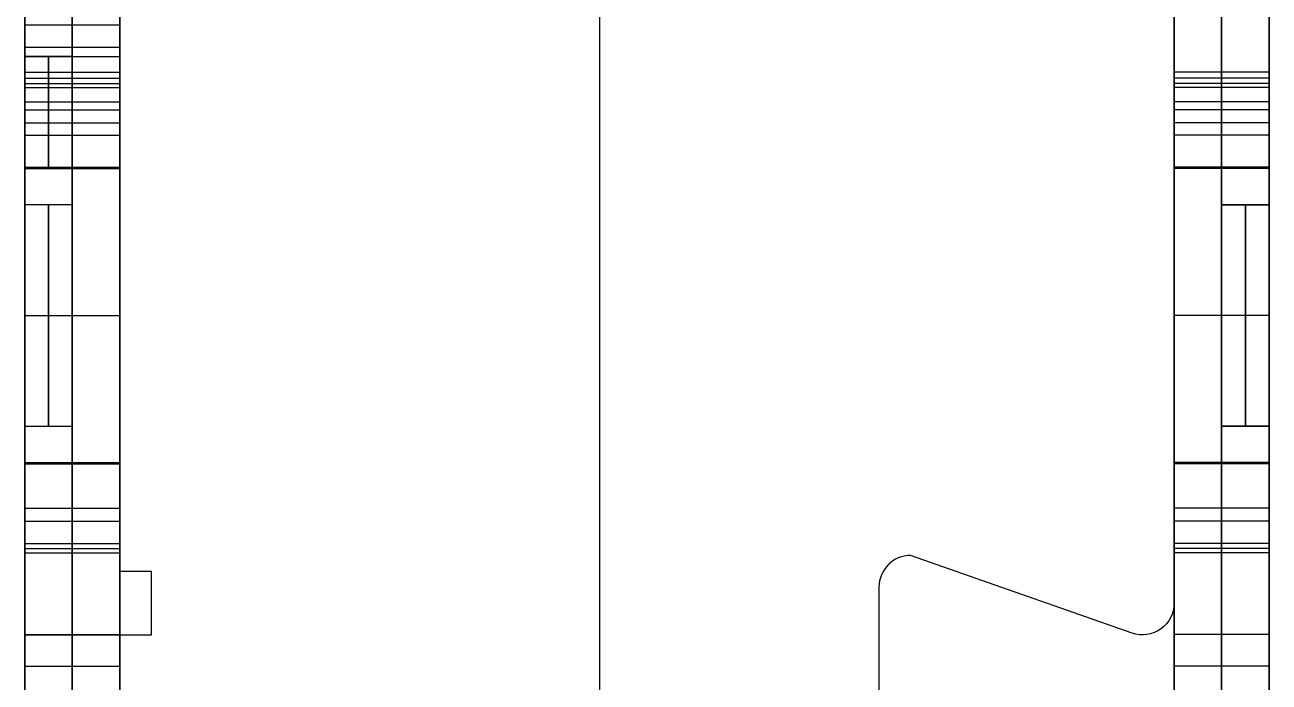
# Model space of a CAD drawing. Extents: x 6886 to 7154, y -44440 to -39703.
# Drawn here: x 6886.5 to 7122.5, y -41346.1 to -41221.5 of the extents above; entities that cross this region are included whole.
import ezdxf

# ---------------------------------------------------------------- set-up
doc = ezdxf.new("R2010")
doc.units = 0
doc.layers.add('ENDS', color=40, linetype='CONTINUOUS')

# ---------------------------------------------------------------- blocks, each defined once
blk = doc.blocks.new('SKYLARK200_END-S-1')
at = {"layer": 'ENDS'}
for p, q in [((-268, 3266.28, 170), (-268, 3218, 186.9)), ((-259, 3266.28, 170), (-259, 3218, 186.9)), ((-250, 3266.28, 170), (-250, 3218, 186.9)), ((-159, 3267.9, 264), (-159, 2667.99, 264)), ((-159, 3267.9, 282), (-159, 2667.99, 282)), ((-50, 2668, 141), (-50, 3268, 141)), ((-32, 2668, 141), (-32, 3268, 141)), ((-250, 3114.39, 282), (-250, 3249.94, 282)), ((-250, 3114.39, 264), (-250, 3249.94, 264)), ((-250, 3114.39, 273), (-250, 3249.94, 273)), ((-50, 3249.96, 282), (-50, 3108.37, 282)), ((-50, 3249.96, 264), (-50, 3108.37, 264)), ((-50, 3249.96, 273), (-50, 3108.37, 273)), ((-268, 3218, 186.9), (-250, 3218, 186.9)), ((-268, 3213.76, 185.14), (-250, 3213.76, 185.14)), ((-268, 3213.76, 98.66), (-250, 3213.76, 98.66)), ((-268, 3212, 180.9), (-250, 3212, 180.9)), ((-268, 3212, 180.9), (-268, 3212, 162.9)), ((-268, 3212, 102.9), (-250, 3212, 102.9)), ((-268, 3212, 162.9), (-259, 3212, 162.9)), ((-259, 3212, 120.9), (-268, 3212, 120.9)), ((-268, 3212, 120.9), (-268, 3212, 102.9)), ((-259, 3212, 120.9), (-259, 3212, 162.9)), ((-259, 3212, 180.9), (-259, 3212, 102.9)), ((-259, 3212, 141.9), (-250, 3212, 141.9)), ((-259, 3212, 141.9), (-259, 3191, 141.9)), ((-250, 3212, 180.9), (-250, 3212, 102.9)), ((-250, 2724, 141), (-250, 3212, 141)), ((-268, 3209.06, 286), (-250, 3209.06, 286)), ((-268, 3209.06, -4), (-250, 3209.06, -4)), ((-268, 3207.9, 232), (-250, 3207.9, 232)), ((-268, 3207.9, 232), (-268, 3191, 280.28)), ((-268, 3191, 1.72), (-268, 3207.9, 50)), ((-268, 3207.9, 50), (-250, 3207.9, 50)), ((-259, 3207.9, 232), (-259, 3191, 280.28)), ((-259, 3191, 1.72), (-259, 3207.9, 50)), ((-250, 3207.9, 232), (-250, 3191, 280.28)), ((-250, 3191, 1.72), (-250, 3207.9, 50)), ((-32, 3209.06, -4), (-50, 3209.06, -4)), ((-32, 3209.06, 286), (-50, 3209.06, 286)), ((-32, 3207.9, 50), (-50, 3207.9, 50)), ((-50, 3207.9, 50), (-50, 3191, 1.72)), ((-32, 3207.9, 232), (-50, 3207.9, 232)), ((-50, 3191, 280.28), (-50, 3207.9, 232)), ((-41, 3207.9, 50), (-41, 3191, 1.72)), ((-41, 3191, 280.28), (-41, 3207.9, 232)), ((-32, 3207.9, 50), (-32, 3191, 1.72)), ((-32, 3191, 280.28), (-32, 3207.9, 232)), ((-268, 3206.87, 283.1), (-250, 3206.87, 283.1)), ((-268, 3206.87, -1.1), (-250, 3206.87, -1.1)), ((-268, 3206.14, 227.76), (-250, 3206.14, 227.76)), ((-268, 3206.14, 54.24), (-250, 3206.14, 54.24)), ((-32, 3206.87, -1.1), (-50, 3206.87, -1.1)), ((-32, 3206.87, 283.1), (-50, 3206.87, 283.1)), ((-32, 3206.14, 54.24), (-50, 3206.14, 54.24)), ((-32, 3206.14, 227.76), (-50, 3206.14, 227.76)), ((-268, 3190.75, 282), (-268, 3203.4, 282)), ((-268, 3203.4, 282), (-250, 3203.4, 282)), ((-268, 3203.4, 0), (-250, 3203.4, 0)), ((-268, 3203.4, 0), (-268, 3190.75, 0)), ((-259, 3190.75, 282), (-259, 3203.4, 282)), ((-259, 3203.4, 0), (-259, 3190.75, 0)), ((-250, 3190.75, 282), (-250, 3203.4, 282)), ((-250, 3203.4, 0), (-250, 3190.75, 0)), ((-32, 3203.4, 0), (-50, 3203.4, 0)), ((-50, 3190.75, 0), (-50, 3203.4, 0)), ((-32, 3203.4, 282), (-50, 3203.4, 282)), ((-50, 3203.4, 282), (-50, 3190.75, 282)), ((-41, 3190.75, 0), (-41, 3203.4, 0)), ((-41, 3203.4, 282), (-41, 3190.75, 282)), ((-32, 3190.75, 0), (-32, 3203.4, 0)), ((-32, 3203.4, 282), (-32, 3190.75, 282)), ((-268, 3201.9, 226), (-250, 3201.9, 226)), ((-268, 3201.9, 56), (-250, 3201.9, 56)), ((-268, 3201.9, 56), (-268, 3183.9, 56)), ((-268, 3183.9, 226), (-268, 3201.9, 226)), ((-259, 3123.9, 226), (-259, 3201.9, 226)), ((-259, 3201.9, 56), (-259, 3123.9, 56)), ((-259, 3201.5, 160.09), (-259, 3201.5, 123.71)), ((-250, 3123.9, 226), (-250, 3201.9, 226)), ((-250, 3201.9, 56), (-250, 3123.9, 56)), ((-32, 3201.9, 56), (-50, 3201.9, 56)), ((-50, 3123.9, 56), (-50, 3201.9, 56)), ((-32, 3201.9, 226), (-50, 3201.9, 226)), ((-50, 3201.9, 226), (-50, 3123.9, 226)), ((-41, 3201.9, 226), (-41, 3183.9, 226)), ((-41, 3183.9, 56), (-41, 3201.9, 56)), ((-32, 3201.9, 226), (-32, 3183.9, 226)), ((-32, 3183.9, 56), (-32, 3201.9, 56)), ((-268, 3199.45, 256.14), (-250, 3199.45, 256.14)), ((-268, 3199.45, 25.86), (-250, 3199.45, 25.86)), ((-32, 3199.45, 25.86), (-50, 3199.45, 25.86)), ((-32, 3199.45, 256.14), (-50, 3199.45, 256.14)), ((-268, 3197.08, 282), (-250, 3197.08, 282)), ((-268, 3197.08, 0), (-250, 3197.08, 0)), ((-32, 3197.08, 0), (-50, 3197.08, 0)), ((-32, 3197.08, 282), (-50, 3197.08, 282)), ((-268, 2744.98, 141), (-268, 3191.02, 141)), ((-268, 3191, 280.28), (-250, 3191, 280.28)), ((-268, 3191, 1.72), (-250, 3191, 1.72)), ((-268, 3191, 141.9), (-259, 3191, 141.9)), ((-268, 3190.81, 281.13), (-250, 3190.81, 281.13)), ((-268, 3190.81, 0.87), (-250, 3190.81, 0.87)), ((-268, 3190.75, 282), (-250, 3190.75, 282)), ((-268, 3190.75, 0), (-250, 3190.75, 0)), ((-32, 3191, 1.72), (-50, 3191, 1.72)), ((-32, 3191, 280.28), (-50, 3191, 280.28)), ((-32, 3190.81, 0.87), (-50, 3190.81, 0.87)), ((-32, 3190.81, 281.13), (-50, 3190.81, 281.13)), ((-32, 3190.75, 0), (-50, 3190.75, 0)), ((-32, 3190.75, 282), (-50, 3190.75, 282)), ((-259, 3183.9, 56), (-268, 3183.9, 56)), ((-259, 3183.9, 226), (-268, 3183.9, 226)), ((-259, 3141.9, 56), (-259, 3183.9, 56)), ((-259, 3183.9, 226), (-259, 3141.9, 226)), ((-41, 3183.9, 226), (-32, 3183.9, 226)), ((-41, 3141.9, 226), (-41, 3183.9, 226)), ((-32, 3183.9, 56), (-41, 3183.9, 56)), ((-41, 3183.9, 56), (-41, 3141.9, 56)), ((-250, 3182.17, 282), (-250, 3182.17, 264)), ((-259, 3144.71, 66.5), (-259, 3181.09, 66.5)), ((-259, 3144.71, 215.5), (-259, 3181.09, 215.5)), ((-50, 3179.16, 282), (-50, 3179.16, 264)), ((-41, 3144.71, 215.5), (-41, 3181.09, 215.5)), ((-41, 3181.09, 66.5), (-41, 3144.71, 66.5)), ((-268, 3162.9, 77), (-259, 3162.9, 77)), ((-268, 3162.9, 205), (-259, 3162.9, 205)), ((-259, 3162.9, 226), (-250, 3162.9, 226)), ((-259, 3162.9, 56), (-259, 3162.9, 77)), ((-259, 3162.9, 56), (-250, 3162.9, 56)), ((-259, 3162.9, 226), (-259, 3162.9, 205)), ((-41, 3162.9, 226), (-50, 3162.9, 226)), ((-41, 3162.9, 56), (-50, 3162.9, 56)), ((-32, 3162.9, 205), (-41, 3162.9, 205)), ((-41, 3162.9, 226), (-41, 3162.9, 205)), ((-32, 3162.9, 77), (-41, 3162.9, 77)), ((-41, 3162.9, 56), (-41, 3162.9, 77)), ((-268, 3123.9, 226), (-268, 3141.9, 226)), ((-268, 3141.9, 56), (-259, 3141.9, 56)), ((-268, 3141.9, 56), (-268, 3123.9, 56)), ((-268, 3141.9, 226), (-259, 3141.9, 226)), ((-32, 3141.9, 226), (-41, 3141.9, 226)), ((-41, 3141.9, 56), (-32, 3141.9, 56)), ((-41, 3141.9, 226), (-41, 3123.9, 226)), ((-41, 3123.9, 56), (-41, 3141.9, 56)), ((-32, 3123.9, 56), (-32, 3141.9, 56)), ((-32, 3141.9, 226), (-32, 3123.9, 226)), ((-268, 3135.05, 0), (-268, 2995.85, 0)), ((-268, 3135.05, 0), (-250, 3135.05, 0)), ((-268, 3102.45, 282), (-268, 3135.05, 282)), ((-268, 3135.05, 282), (-250, 3135.05, 282)), ((-268, 3134.99, 281.13), (-250, 3134.99, 281.13)), ((-268, 3134.99, 0.87), (-250, 3134.99, 0.87)), ((-268, 3134.8, 280.28), (-250, 3134.8, 280.28)), ((-268, 3134.8, 280.28), (-268, 3117.9, 232)), ((-268, 3117.9, 50), (-268, 3134.8, 1.72)), ((-268, 3134.8, 1.72), (-250, 3134.8, 1.72)), ((-259, 3135.05, 0), (-259, 2995.85, 0)), ((-259, 3102.45, 282), (-259, 3135.05, 282)), ((-259, 3134.8, 280.28), (-259, 3117.9, 232)), ((-259, 3117.9, 50), (-259, 3134.8, 1.72)), ((-250, 3135.05, 0), (-250, 2995.85, 0)), ((-250, 3102.45, 282), (-250, 3135.05, 282)), ((-250, 3134.8, 280.28), (-250, 3117.9, 232)), ((-250, 3117.9, 50), (-250, 3134.8, 1.72)), ((-32, 3135.05, 0), (-50, 3135.05, 0)), ((-50, 3102.45, 0), (-50, 3135.05, 0)), ((-32, 3135.05, 282), (-50, 3135.05, 282)), ((-50, 3135.05, 282), (-50, 3102.45, 282)), ((-32, 3134.99, 0.87), (-50, 3134.99, 0.87)), ((-32, 3134.99, 281.13), (-50, 3134.99, 281.13)), ((-32, 3134.8, 1.72), (-50, 3134.8, 1.72)), ((-50, 3134.8, 1.72), (-50, 3117.9, 50)), ((-32, 3134.8, 280.28), (-50, 3134.8, 280.28)), ((-50, 3117.9, 232), (-50, 3134.8, 280.28)), ((-41, 3102.45, 0), (-41, 3135.05, 0)), ((-41, 3135.05, 282), (-41, 3102.45, 282)), ((-41, 3134.8, 1.72), (-41, 3117.9, 50)), ((-41, 3117.9, 232), (-41, 3134.8, 280.28)), ((-32, 3102.45, 0), (-32, 3135.05, 0)), ((-32, 3135.05, 282), (-32, 3102.45, 282)), ((-32, 3134.8, 1.72), (-32, 3117.9, 50)), ((-32, 3117.9, 232), (-32, 3134.8, 280.28)), ((-268, 3126.35, 256.14), (-250, 3126.35, 256.14)), ((-268, 3126.35, 25.86), (-250, 3126.35, 25.86)), ((-32, 3126.35, 25.86), (-50, 3126.35, 25.86)), ((-32, 3126.35, 256.14), (-50, 3126.35, 256.14)), ((-268, 3123.9, 226), (-250, 3123.9, 226)), ((-268, 3123.9, 56), (-250, 3123.9, 56)), ((-32, 3123.9, 56), (-50, 3123.9, 56)), ((-32, 3123.9, 226), (-50, 3123.9, 226)), ((-268, 3119.66, 227.76), (-250, 3119.66, 227.76)), ((-268, 3119.66, 54.24), (-250, 3119.66, 54.24)), ((-268, 3118.75, 282), (-250, 3118.75, 282)), ((-268, 3117.9, 232), (-250, 3117.9, 232)), ((-268, 3117.9, 50), (-250, 3117.9, 50)), ((-32, 3119.66, 54.24), (-50, 3119.66, 54.24)), ((-32, 3119.66, 227.76), (-50, 3119.66, 227.76)), ((-32, 3118.75, 0), (-50, 3118.75, 0)), ((-32, 3118.75, 282), (-50, 3118.75, 282)), ((-32, 3117.9, 50), (-50, 3117.9, 50)), ((-32, 3117.9, 232), (-50, 3117.9, 232)), ((-104.24, 3115.65, 282), (-104.24, 3115.65, 264)), ((-57.98, 3102.7, 282), (-100, 3117.41, 282)), ((-100, 3117.41, 282), (-100, 3117.41, 264)), ((-57.98, 3102.7, 264), (-100, 3117.41, 264)), ((-57.98, 3102.7, 273), (-100, 3117.41, 273)), ((-244, 3114.39, 282), (-250, 3114.39, 282)), ((-250, 3114.39, 282), (-250, 3114.39, 264)), ((-244, 3114.39, 264), (-250, 3114.39, 264)), ((-244, 3114.39, 273), (-250, 3114.39, 273)), ((-247, 3114.39, 282), (-247, 3114.39, 264)), ((-244, 3102.39, 282), (-244, 3114.39, 282)), ((-244, 3114.39, 282), (-244, 3114.39, 264)), ((-244, 3102.39, 264), (-244, 3114.39, 264)), ((-244, 3102.39, 273), (-244, 3114.39, 273)), ((-106, 3111.41, 282), (-106, 3111.41, 264)), ((-106, 3111.41, 282), (-106, 3093.41, 282)), ((-106, 3111.41, 264), (-106, 3033.41, 264)), ((-106, 3111.41, 273), (-106, 3033.41, 273)), ((-244, 3108.39, 282), (-244, 3108.39, 264)), ((-78.99, 3110.06, 282), (-78.99, 3110.06, 264)), ((-50, 3108.37, 282), (-50, 3108.37, 264)), ((-52.53, 3103.47, 282), (-52.53, 3103.47, 264)), ((-268, 3090.45, 258), (-268, 3102.45, 258)), ((-268, 3102.45, 258), (-250, 3102.45, 258)), ((-268, 3102.45, 258), (-268, 3102.45, 282)), ((-268, 3102.45, 282), (-250, 3102.45, 282)), ((-268, 3102.45, 270), (-250, 3102.45, 270)), ((-268, 3042.39, 282), (-268, 3102.39, 282)), ((-268, 3102.39, 282), (-268, 3102.39, 264)), ((-268, 3042.39, 264), (-268, 3102.39, 264)), ((-268, 3102.39, 282), (-244, 3102.39, 282)), ((-268, 3102.39, 264), (-244, 3102.39, 264)), ((-268, 3042.39, 273), (-268, 3102.39, 273)), ((-268, 3102.39, 273), (-244, 3102.39, 273)), ((-259, 3090.45, 258), (-259, 3102.45, 258)), ((-259, 3102.45, 258), (-259, 3102.45, 282)), ((-256, 3102.39, 282), (-256, 3102.39, 264)), ((-250, 3090.45, 258), (-250, 3102.45, 258)), ((-250, 3102.45, 258), (-250, 3102.45, 282)), ((-244, 3102.39, 282), (-244, 3102.39, 264)), ((-57.98, 3102.7, 282), (-57.98, 3102.7, 264)), ((-32, 3102.45, 24), (-50, 3102.45, 24)), ((-50, 3090.45, 24), (-50, 3102.45, 24)), ((-32, 3102.45, 0), (-50, 3102.45, 0)), ((-50, 3102.45, 24), (-50, 3102.45, 0)), ((-32, 3102.45, 282), (-50, 3102.45, 282)), ((-32, 3102.45, 258), (-50, 3102.45, 258)), ((-50, 3102.45, 282), (-50, 3102.45, 258)), ((-50, 3102.45, 258), (-50, 3090.45, 258)), ((-32, 3102.45, 12), (-50, 3102.45, 12)), ((-32, 3102.45, 270), (-50, 3102.45, 270)), ((-41, 3090.45, 24), (-41, 3102.45, 24)), ((-41, 3102.45, 24), (-41, 3102.45, 0)), ((-41, 3102.45, 282), (-41, 3102.45, 258)), ((-41, 3102.45, 258), (-41, 3090.45, 258)), ((-32, 3090.45, 24), (-32, 3102.45, 24)), ((-32, 3102.45, 24), (-32, 3102.45, 0)), ((-32, 3102.45, 282), (-32, 3102.45, 258)), ((-32, 3102.45, 258), (-32, 3090.45, 258)), ((-268, 3096.45, 258), (-250, 3096.45, 258)), ((-32, 3096.45, 24), (-50, 3096.45, 24)), ((-32, 3096.45, 258), (-50, 3096.45, 258)), ((-106, 3093.41, 282), (-106, 3093.41, 273))]:
    blk.add_line(p, q, dxfattribs=at)
at = {"layer": 'ENDS', "extrusion": (-1, 0, 0)}
for centre, radius, start, end in [((-3220.37, 282, 268), 12, 19.4712, 160.5288), ((-3220.37, 0, 268), 12, 199.4712, 340.5288), ((-3220.37, 282, 259), 12, 19.4712, 160.5288), ((-3220.37, 0, 259), 12, 199.4712, 340.5288), ((-3220.37, 282, 250), 12, 19.4712, 160.5288), ((-3220.37, 0, 250), 12, 199.4712, 340.5288), ((-3212, 141.9, 268), 21, 270, 90), ((-3212, 141.9, 263.5), 21, 270, 90), ((-3203.4, -6, 50), 6, 90, 160.5288), ((-3203.4, 288, 50), 6, 199.4712, 270), ((-3201.9, 50, 50), 6, 90, 180), ((-3201.9, 232, 50), 6, 180, 270), ((-3203.4, -6, 41), 6, 90, 160.5288), ((-3203.4, 288, 41), 6, 199.4712, 270), ((-3201.9, 50, 41), 6, 90, 180), ((-3201.9, 232, 41), 6, 180, 270), ((-3203.4, -6, 32), 6, 90, 160.5288), ((-3203.4, 288, 32), 6, 199.4712, 270), ((-3201.9, 50, 32), 6, 90, 180), ((-3201.9, 232, 32), 6, 180, 270), ((-3196.75, 282, 268), 6, 343.3771, 360), ((-3196.75, 0, 268), 6, 0, 16.6229), ((-3196.75, 282, 259), 6, 343.3771, 360), ((-3196.75, 0, 259), 6, 0, 16.6229), ((-3196.75, 282, 250), 6, 343.3771, 360), ((-3196.75, 0, 250), 6, 0, 16.6229), ((-3162.9, 226, 268), 21, 180, 0), ((-3162.9, 56, 263.5), 21, 0, 180), ((-3162.9, 226, 263.5), 21, 180, 0), ((-3162.9, 226, 41), 21, 180, 360), ((-3162.9, 56, 41), 21, 360, 180), ((-3129.05, 282, 268), 6, 180, 196.6229), ((-3129.05, 0, 268), 6, 163.3771, 180), ((-3129.05, 282, 259), 6, 180, 196.6229), ((-3129.05, 0, 259), 6, 163.3771, 180), ((-3129.05, 282, 250), 6, 180, 196.6229), ((-3129.05, 0, 250), 6, 163.3771, 180), ((-3123.9, 50, 50), 6, 360, 90), ((-3123.9, 232, 50), 6, 270, 360), ((-3123.9, 50, 41), 6, 360, 90), ((-3123.9, 232, 41), 6, 270, 360), ((-3123.9, 50, 32), 6, 360, 90), ((-3123.9, 232, 32), 6, 270, 360)]:
    blk.add_arc(centre, radius, start, end, dxfattribs=at)
at = {"layer": 'ENDS', "extrusion": (1, 0, 0)}
for centre, radius, start, end in [((3220.37, 0, -50), 12, 199.4712, 340.5288), ((3220.37, 282, -50), 12, 19.4712, 160.5288), ((3220.37, 0, -41), 12, 199.4712, 340.5288), ((3220.37, 282, -41), 12, 19.4712, 160.5288), ((3220.37, 0, -32), 12, 199.4712, 340.5288), ((3220.37, 282, -32), 12, 19.4712, 160.5288), ((3218, 180.9, -268), 6, 90, 180), ((3218, 102.9, -268), 6, 180, 270), ((3218, 180.9, -259), 6, 90, 180), ((3218, 102.9, -259), 6, 180, 270), ((3218, 180.9, -250), 6, 90, 180), ((3218, 102.9, -250), 6, 180, 270), ((3212, 141.9, -259), 21, 90, 270), ((3203.4, 288, -268), 6, 270, 340.5288), ((3203.4, -6, -268), 6, 19.4712, 90), ((3201.9, 232, -268), 6, 270, 360), ((3201.9, 50, -268), 6, 360, 90), ((3203.4, 288, -259), 6, 270, 340.5288), ((3203.4, -6, -259), 6, 19.4712, 90), ((3201.9, 232, -259), 6, 270, 360), ((3201.9, 50, -259), 6, 360, 90), ((3203.4, 288, -250), 6, 270, 340.5288), ((3203.4, -6, -250), 6, 19.4712, 90), ((3201.9, 232, -250), 6, 270, 360), ((3201.9, 50, -250), 6, 360, 90), ((3196.75, 0, -50), 6, 163.3771, 180), ((3196.75, 282, -50), 6, 180, 196.6229), ((3196.75, 0, -41), 6, 163.3771, 180), ((3196.75, 282, -41), 6, 180, 196.6229), ((3196.75, 0, -32), 6, 163.3771, 180), ((3196.75, 282, -32), 6, 180, 196.6229), ((3162.9, 56, -268), 21, 360, 180), ((3162.9, 56, -259), 21, 0, 180), ((3162.9, 226, -259), 21, 180, 0), ((3162.9, 226, -36.5), 21, 180, 0), ((3162.9, 56, -36.5), 21, 0, 180), ((3162.9, 226, -32), 21, 180, 0), ((3162.9, 56, -32), 21, 0, 180), ((3129.05, 0, -50), 6, 0, 16.6229), ((3129.05, 282, -50), 6, 343.3771, 0), ((3129.05, 0, -41), 6, 0, 16.6229), ((3129.05, 282, -41), 6, 343.3771, 0), ((3129.05, 0, -32), 6, 0, 16.6229), ((3129.05, 282, -32), 6, 343.3771, 0), ((3123.9, 232, -268), 6, 180, 270), ((3123.9, 50, -268), 6, 90, 180), ((3123.9, 232, -259), 6, 180, 270), ((3123.9, 50, -259), 6, 90, 180), ((3123.9, 232, -250), 6, 180, 270), ((3123.9, 50, -250), 6, 90, 180)]:
    blk.add_arc(centre, radius, start, end, dxfattribs=at)
at = {"layer": 'ENDS'}
for centre in [(-100, 3111.41, 282), (-100, 3111.41, 264), (-100, 3111.41, 273)]:
    blk.add_arc(centre, 6, 90, 180, dxfattribs=at)
at = {"layer": 'ENDS', "extrusion": (0, 0, -1)}
for centre in [(56, 3108.37, -282), (56, 3108.37, -264), (56, 3108.37, -273)]:
    blk.add_arc(centre, 6, 180, 289.29, dxfattribs=at)

msp = doc.modelspace()

# ---------------------------------------------------------------- block references
at = {"layer": 'ENDS'}
msp.add_blockref('SKYLARK200_END-S-1', (7154.49, -44439.53, 18), dxfattribs=at)

doc.saveas('drawing.dxf')
